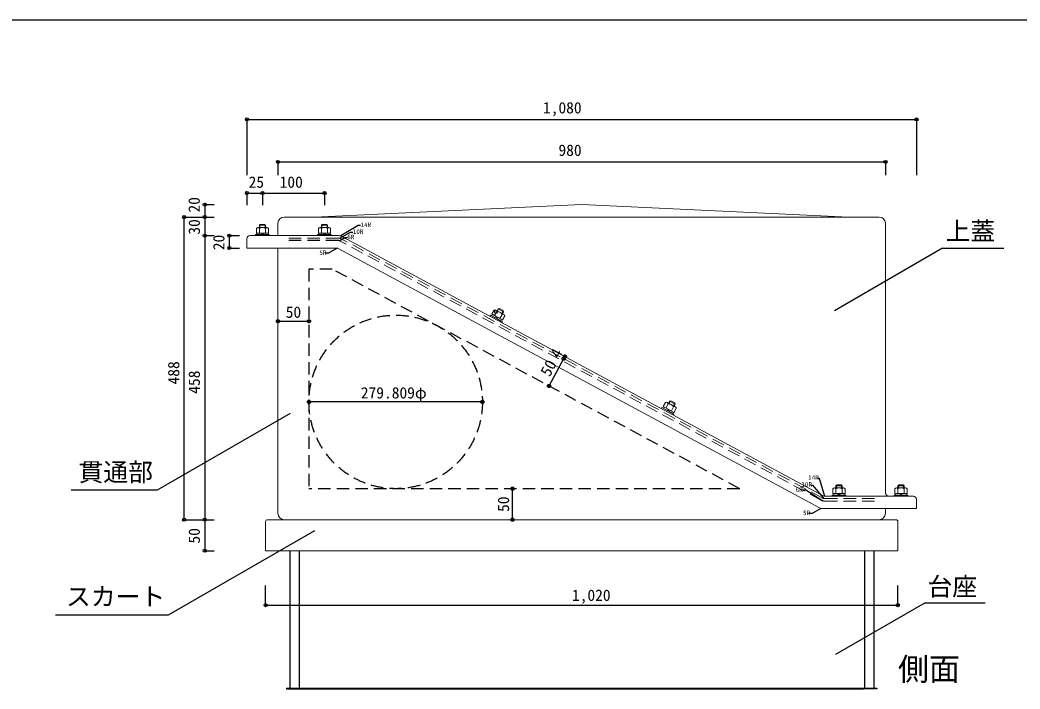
# Model space of a CAD drawing. Units: millimetres at full size, sheet at 1:10. Extents: x -4421 to 4043, y -1481 to 1279.
# Drawn here: x 1439 to 3052, y 200 to 1279 of the extents above; entities that cross this region are included whole.
import ezdxf
from ezdxf.enums import TextEntityAlignment as Align

# ---------------------------------------------------------------- set-up
doc = ezdxf.new("R2010")
doc.units = ezdxf.units.MM
doc.header["$LTSCALE"] = 10
doc.header["$PDMODE"] = 32
doc.header["$PDSIZE"] = 5
doc.linetypes.add('DASHED2', pattern=[3, 2, -1])
doc.layers.add('0-0_FRP', color=7, linetype='Continuous', lineweight=18)
for name, color, linetype in [('0-1_SUS', 7, 'Continuous'), ('0-3_開口寸法', 3, 'DASHED2'), ('0-8_FRP寸法', 3, 'Continuous'), ('0-9_SUS寸法', 3, 'Continuous'), ('0-F_図面枠', 7, 'Continuous')]:
    doc.layers.add(name, color=color, linetype=linetype)
doc.styles.add('ＭＳ ゴシック', font='')
doc.styles.get('ＭＳ ゴシック').set_extended_font_data('MS Gothic')

msp = doc.modelspace()

# ---------------------------------------------------------------- linework, layer by layer
at = {"layer": '0-0_FRP', "color": 4}
for p, q in [((1914.21, 961.33), (2345.21, 981.33)), ((2345.21, 981.33), (2776.21, 961.33)), ((1865.21, 961.33), (1955.21, 961.33)), ((1955.21, 961.33), (2825.21, 961.33)), ((1834.41, 944.43), (1834.41, 948.83)), ((1855.21, 934.33), (1855.21, 951.33)), ((1934.41, 944.43), (1934.41, 948.83)), ((1805.21, 926.33), (1805.21, 911.33)), ((1810.21, 931.33), (1830.21, 931.33)), ((1952.69, 931.33), (1830.21, 931.33)), ((2734.88, 512.05), (1959.32, 929.66)), ((1805.21, 911.33), (1809.21, 911.33)), ((1949.91, 911.33), (1809.21, 911.33)), ((1855.21, 911.33), (1855.21, 877.33)), ((2730.06, 491.93), (1952.28, 910.73)), ((1855.21, 877.33), (1855.21, 527.33)), ((2209.39, 809.88), (2211.48, 813.76)), ((2486.05, 660.91), (2488.14, 664.79)), ((1855.21, 527.33), (1855.21, 483.33)), ((2764.41, 524.43), (2764.41, 528.83)), ((2835.21, 516.33), (2835.21, 527.33)), ((2864.41, 524.43), (2864.41, 528.83)), ((2737.73, 511.33), (2860.21, 511.33)), ((2880.21, 511.33), (2860.21, 511.33)), ((2885.21, 506.33), (2885.21, 491.33)), ((2732.43, 491.33), (2881.21, 491.33)), ((2835.21, 491.33), (2835.21, 483.33)), ((2885.21, 491.33), (2881.21, 491.33)), ((1835.21, 470.33), (1835.21, 423.33)), ((1838.21, 473.33), (1860.21, 473.33)), ((1840.59, 473.33), (1909.21, 473.33)), ((1860.21, 473.33), (1887.21, 473.33)), ((1899.21, 473.33), (1909.21, 473.33)), ((2852.21, 473.33), (1909.21, 473.33)), ((2855.21, 470.33), (2855.21, 423.33)), ((2855.21, 423.33), (1835.21, 423.33))]:
    msp.add_line(p, q, dxfattribs=at)
at = {"layer": '0-0_FRP'}
for p, q in [((1820.39, 935.43), (1820.39, 943.01)), ((1837.57, 944.43), (1822.85, 944.43)), ((1825.21, 948.03), (1835.21, 948.03)), ((1825.21, 948.03), (1825.21, 944.43)), ((1825.3, 935.43), (1825.3, 943.01)), ((1835.21, 948.03), (1833.71, 949.53)), ((1835.11, 935.43), (1835.11, 943.01)), ((1835.21, 944.43), (1835.21, 948.03)), ((1840.02, 935.43), (1840.02, 943.01)), ((1920.39, 935.43), (1920.39, 943.01)), ((1937.57, 944.43), (1922.85, 944.43)), ((1925.21, 948.03), (1935.21, 948.03)), ((1925.21, 948.03), (1925.21, 944.43)), ((1925.3, 935.43), (1925.3, 943.01)), ((1935.21, 948.03), (1933.71, 949.53)), ((1935.11, 935.43), (1935.11, 943.01)), ((1935.21, 944.43), (1935.21, 948.03)), ((1940.02, 935.43), (1940.02, 943.01)), ((1819.21, 932.93), (1819.21, 931.33)), ((1839.21, 932.93), (1819.21, 932.93)), ((1840.02, 935.43), (1820.39, 935.43)), ((1821.01, 932.93), (1821.01, 935.43)), ((1829.97, 935.43), (1821.27, 935.43)), ((1828.83, 932.93), (1821.27, 932.93)), ((1828.56, 932.93), (1829.7, 935.43)), ((1831.85, 935.43), (1830.71, 932.93)), ((1841.21, 932.93), (1830.98, 932.93)), ((1839.67, 935.43), (1832.12, 935.43)), ((1839.41, 935.43), (1839.41, 932.93)), ((1841.21, 932.93), (1841.21, 931.33)), ((1919.21, 932.93), (1919.21, 931.33)), ((1939.21, 932.93), (1919.21, 932.93)), ((1940.02, 935.43), (1920.39, 935.43)), ((1921.01, 932.93), (1921.01, 935.43)), ((1929.97, 935.43), (1921.27, 935.43)), ((1928.83, 932.93), (1921.27, 932.93)), ((1928.56, 932.93), (1929.7, 935.43)), ((1931.85, 935.43), (1930.71, 932.93)), ((1941.21, 932.93), (1930.98, 932.93)), ((1939.67, 935.43), (1932.12, 935.43)), ((1939.41, 935.43), (1939.41, 932.93)), ((1941.21, 932.93), (1941.21, 931.33)), ((2200.18, 804.62), (2203.77, 811.3)), ((2204.5, 802.3), (2208.09, 808.97)), ((2206.6, 811.38), (2219.57, 804.4)), ((2208.68, 810.26), (2210.39, 813.44)), ((2210.39, 813.44), (2212.42, 814.05)), ((2219.2, 808.7), (2210.39, 813.44)), ((2219.2, 808.7), (2217.49, 805.52)), ((2197.95, 802.98), (2197.19, 801.57)), ((2197.95, 802.98), (2206.96, 798.13)), ((2200.72, 804.33), (2199.53, 802.13)), ((2199.71, 802.03), (2217.32, 792.55)), ((2200.18, 804.62), (2217.46, 795.32)), ((2200.49, 804.46), (2207.14, 800.87)), ((2207.37, 800.75), (2207.19, 798.01)), ((2208.85, 797.11), (2215.5, 793.53)), ((2209.03, 799.85), (2216.69, 795.73)), ((2209.08, 796.99), (2209.26, 799.73)), ((2213.14, 797.64), (2216.73, 804.32)), ((2215.73, 793.41), (2216.92, 795.61)), ((2217.32, 792.55), (2216.56, 791.14)), ((2217.46, 795.32), (2221.05, 801.99)), ((2476.84, 655.65), (2480.44, 662.32)), ((2483.27, 662.41), (2496.23, 655.43)), ((2485.35, 661.29), (2487.06, 664.46)), ((2487.06, 664.46), (2489.09, 665.07)), ((2495.86, 659.72), (2487.06, 664.46)), ((2474.61, 654.01), (2473.86, 652.6)), ((2474.61, 654.01), (2483.62, 649.16)), ((2477.38, 655.36), (2476.2, 653.16)), ((2476.38, 653.06), (2493.98, 643.58)), ((2476.84, 655.65), (2494.13, 646.34)), ((2477.15, 655.48), (2483.8, 651.9)), ((2481.16, 653.32), (2484.76, 660)), ((2484.04, 651.77), (2483.86, 649.03)), ((2485.52, 648.14), (2492.17, 644.56)), ((2485.7, 650.88), (2493.35, 646.76)), ((2485.75, 648.01), (2485.93, 650.76)), ((2489.81, 648.67), (2493.4, 655.34)), ((2492.4, 644.43), (2493.58, 646.63)), ((2494.13, 646.34), (2497.72, 653.02)), ((2495.86, 659.72), (2494.15, 656.55)), ((2493.98, 643.58), (2493.23, 642.17)), ((2750.39, 515.43), (2750.39, 523.01)), ((2767.57, 524.43), (2752.85, 524.43)), ((2755.21, 528.03), (2765.21, 528.03)), ((2755.21, 528.03), (2755.21, 524.43)), ((2755.3, 515.43), (2755.3, 523.01)), ((2765.21, 528.03), (2763.71, 529.53)), ((2765.11, 515.43), (2765.11, 523.01)), ((2765.21, 524.43), (2765.21, 528.03)), ((2770.02, 515.43), (2770.02, 523.01)), ((2850.39, 515.43), (2850.39, 523.01)), ((2867.57, 524.43), (2852.85, 524.43)), ((2855.21, 528.03), (2865.21, 528.03)), ((2855.21, 528.03), (2855.21, 524.43)), ((2855.3, 515.43), (2855.3, 523.01)), ((2865.21, 528.03), (2863.71, 529.53)), ((2865.11, 515.43), (2865.11, 523.01)), ((2865.21, 524.43), (2865.21, 528.03)), ((2870.02, 515.43), (2870.02, 523.01)), ((2749.21, 512.93), (2749.21, 511.33)), ((2769.21, 512.93), (2749.21, 512.93)), ((2770.02, 515.43), (2750.39, 515.43)), ((2751.01, 512.93), (2751.01, 515.43)), ((2759.97, 515.43), (2751.27, 515.43)), ((2758.83, 512.93), (2751.27, 512.93)), ((2758.56, 512.93), (2759.7, 515.43)), ((2761.85, 515.43), (2760.71, 512.93)), ((2771.21, 512.93), (2760.98, 512.93)), ((2769.67, 515.43), (2762.12, 515.43)), ((2769.41, 515.43), (2769.41, 512.93)), ((2771.21, 512.93), (2771.21, 511.33)), ((2849.21, 512.93), (2849.21, 511.33)), ((2869.21, 512.93), (2849.21, 512.93)), ((2870.02, 515.43), (2850.39, 515.43)), ((2851.01, 512.93), (2851.01, 515.43)), ((2859.97, 515.43), (2851.27, 515.43)), ((2858.83, 512.93), (2851.27, 512.93)), ((2858.56, 512.93), (2859.7, 515.43)), ((2861.85, 515.43), (2860.71, 512.93)), ((2871.21, 512.93), (2860.98, 512.93)), ((2869.67, 515.43), (2862.12, 515.43)), ((2869.41, 515.43), (2869.41, 512.93)), ((2871.21, 512.93), (2871.21, 511.33))]:
    msp.add_line(p, q, dxfattribs=at)
at = {"layer": '0-0_FRP', "linetype": 'DASHED2'}
for p, q in [((1952.69, 927.33), (1868.94, 927.33)), ((2731.09, 505), (1955.53, 922.61)), ((2732.99, 508.52), (1957.43, 926.13)), ((2737.73, 507.33), (2823.48, 507.33)), ((2737.73, 503.33), (2824.12, 503.33))]:
    msp.add_line(p, q, dxfattribs=at)
at = {"layer": '0-0_FRP'}
for points in [[(1833.71, 949.53), (1826.71, 949.53), (1825.21, 948.03)], [(1933.71, 949.53), (1926.71, 949.53), (1925.21, 948.03)], [(2212.42, 814.05), (2218.59, 810.73), (2219.2, 808.7)], [(2489.09, 665.07), (2495.25, 661.75), (2495.86, 659.72)], [(2763.71, 529.53), (2756.71, 529.53), (2755.21, 528.03)], [(2863.71, 529.53), (2856.71, 529.53), (2855.21, 528.03)]]:
    msp.add_lwpolyline(points, dxfattribs=at)
at = {"layer": '0-0_FRP', "color": 4}
for points in [[(1826.01, 948.83), (1826.01, 946.2), (1826.01, 944.43)], [(1926.01, 948.83), (1926.01, 946.2), (1926.01, 944.43)], [(2835.21, 527.33), (2835.21, 877.33), (2835.21, 951.33)], [(2218.87, 809.78), (2217.62, 807.46), (2216.78, 805.9)], [(2495.54, 660.81), (2494.29, 658.48), (2493.45, 656.93)], [(2756.01, 528.83), (2756.01, 526.2), (2756.01, 524.43)], [(2856.01, 528.83), (2856.01, 526.2), (2856.01, 524.43)]]:
    msp.add_lwpolyline(points, dxfattribs=at)
for centre, radius, start, end in [((1865.21, 951.33), 10, 90, 180), ((2825.21, 951.33), 10, 0, 90), ((1810.21, 926.33), 5, 90, 180), ((1852.21, 934.33), 3, 270, 0), ((1952.69, 917.33), 14, 61.69924, 90), ((1949.91, 906.33), 5, 61.69924, 90), ((2840.21, 516.33), 5, 180, 270), ((2737.73, 517.33), 6, 241.69924, 270), ((2880.21, 506.33), 5, 0, 90), ((2732.43, 496.33), 5, 241.69924, 270), ((1838.21, 470.33), 3, 90, 180), ((1865.21, 483.33), 10, 180, 270), ((2825.21, 483.33), 10, 270, 0), ((2852.21, 470.33), 3, 0, 90)]:
    msp.add_arc(centre, radius, start, end, dxfattribs=at)
at = {"layer": '0-0_FRP'}
for centre, radius, start, end in [((1822.85, 941.6), 2.83, 29.99985, 149.99985), ((1830.21, 935.22), 9.21, 57.79585, 122.2043), ((1837.57, 941.6), 2.83, 29.99985, 149.99985), ((1922.85, 941.6), 2.83, 29.99985, 149.99985), ((1930.21, 935.22), 9.21, 57.79585, 122.2043), ((1937.57, 941.6), 2.83, 29.99985, 149.99985), ((2205.26, 808.89), 2.83, 1.6994, 121.6994), ((2208.72, 799.79), 9.21, 29.49494, 93.9034), ((2218.22, 801.91), 2.83, 1.6994, 121.6994), ((2481.93, 659.91), 2.83, 1.6994, 121.6994), ((2485.39, 650.81), 9.21, 29.49494, 93.9034), ((2494.89, 652.93), 2.83, 1.6994, 121.6994), ((2752.85, 521.6), 2.83, 29.99985, 149.99985), ((2760.21, 515.22), 9.21, 57.79585, 122.2043), ((2767.57, 521.6), 2.83, 29.99985, 149.99985), ((2852.85, 521.6), 2.83, 29.99985, 149.99985), ((2860.21, 515.22), 9.21, 57.79585, 122.2043), ((2867.57, 521.6), 2.83, 29.99985, 149.99985)]:
    msp.add_arc(centre, radius, start, end, dxfattribs=at)
at = {"layer": '0-0_FRP', "linetype": 'DASHED2'}
for centre, radius, start, end in [((1952.69, 917.33), 10, 61.69924, 90), ((1952.69, 917.33), 6, 61.69924, 90), ((2737.73, 517.33), 14, 241.69924, 270), ((2737.73, 517.33), 10, 241.69924, 270)]:
    msp.add_arc(centre, radius, start, end, dxfattribs=at)
at = {"layer": '0-0_FRP'}
msp.add_point((2206.87, 808.31), dxfattribs=at)
at = {"layer": '0-1_SUS'}
for p, q in [((1874.21, 423.33), (1874.21, 201.83)), ((1889.21, 423.33), (1889.21, 201.83)), ((2801.21, 423.33), (2801.21, 201.83)), ((2816.21, 423.33), (2816.21, 201.83)), ((1869.21, 201.83), (2821.21, 201.83)), ((1890.81, 200.33), (1902.81, 200.33)), ((1902.81, 200.33), (1910.81, 200.33)), ((1910.81, 200.33), (2799.61, 200.33)), ((2787.61, 200.33), (2779.61, 200.33)), ((2821.21, 200.33), (2799.61, 200.33)), ((2821.21, 201.83), (2821.21, 200.33))]:
    msp.add_line(p, q, dxfattribs=at)
msp.add_lwpolyline([(1869.21, 201.83), (1869.21, 200.33), (1890.81, 200.33)], dxfattribs=at)
at = {"layer": '0-3_開口寸法', "color": 2}
for p, q in [((1942.6, 877.33), (1905.21, 877.33)), ((1905.21, 877.33), (1905.21, 523.33)), ((2600.03, 523.33), (1942.6, 877.33)), ((2600.03, 523.33), (1905.21, 523.33))]:
    msp.add_line(p, q, dxfattribs=at)
at = {"layer": '0-3_開口寸法', "color": 4, "linetype": 'Continuous'}
for p, q in [((1855.21, 793.31), (1905.21, 793.31)), ((2185.02, 663.23), (1905.21, 663.23)), ((2233.57, 473.33), (2233.57, 523.33))]:
    msp.add_line(p, q, dxfattribs=at)
msp.add_lwpolyline([(2292.46, 688.94), (2316.17, 732.97), (2318.06, 736.49)], dxfattribs=at)
at = {"layer": '0-3_開口寸法', "color": 2}
msp.add_circle((2045.11, 663.23), 139.91, dxfattribs=at)
at = {"layer": '0-3_開口寸法', "color": 6}
for p in [(1855.21, 793.31), (1905.21, 793.31), (2316.17, 732.97), (2318.06, 736.49), (2292.46, 688.94), (1905.21, 663.23), (2185.02, 663.23), (2233.57, 523.33), (2233.57, 473.33)]:
    msp.add_point(p, dxfattribs=at)
at = {"layer": '0-8_FRP寸法', "color": 4}
for p, q in [((1805.21, 1118.73), (2885.21, 1118.73)), ((1855.21, 1050.23), (2835.21, 1050.23)), ((1805.21, 999.97), (1830.21, 999.97)), ((1830.21, 999.97), (1930.21, 999.97)), ((1737.12, 981.33), (1737.12, 961.33)), ((1703.92, 473.33), (1703.92, 961.33)), ((1737.12, 961.33), (1737.12, 931.33)), ((1954.85, 927.04), (1972.09, 936.99)), ((1955.48, 931.07), (1984.77, 947.98)), ((1972.09, 936.99), (1975.88, 936.99)), ((1984.77, 947.98), (1988.34, 947.98)), ((1737.12, 931.33), (1737.12, 473.33)), ((1776.74, 931.33), (1776.74, 911.33)), ((1954.07, 923.2), (1963.04, 928.38)), ((1963.04, 928.38), (1966.95, 928.38)), ((2730.9, 491.58), (2716.86, 483.47)), ((1737.12, 473.33), (1737.12, 423.33)), ((2716.86, 483.47), (2712.18, 483.47)), ((1835.21, 335.44), (2855.21, 335.44))]:
    msp.add_line(p, q, dxfattribs=at)
at = {"layer": '0-8_FRP寸法'}
for p, q in [((1805.21, 1118.73), (1805.21, 1029.05)), ((2885.21, 1118.73), (2885.21, 1029.05)), ((1855.21, 1050.23), (1855.21, 1029.05)), ((2835.21, 1050.23), (2835.21, 1029.05)), ((1805.21, 999.97), (1805.21, 980.39)), ((1830.21, 999.97), (1830.21, 980.39)), ((1930.21, 999.97), (1930.21, 980.39)), ((1737.12, 981.33), (1752.09, 981.33)), ((1703.92, 961.33), (1752.09, 961.33)), ((1737.12, 961.33), (1752.09, 961.33)), ((1737.12, 931.33), (1752.09, 931.33)), ((1776.74, 931.33), (1793.03, 931.33)), ((1776.74, 911.33), (1793.03, 911.33)), ((1703.92, 473.33), (1752.09, 473.33)), ((1737.12, 473.33), (1752.09, 473.33)), ((1737.12, 423.33), (1752.09, 423.33)), ((1835.21, 335.44), (1835.21, 367.09)), ((2855.21, 335.44), (2855.21, 367.09))]:
    msp.add_line(p, q, dxfattribs=at)
at = {"layer": '0-8_FRP寸法', "color": 7, "linetype": 'DASHED2'}
msp.add_line((1952.69, 923.33), (1869.18, 923.33), dxfattribs=at)
at = {"layer": '0-8_FRP寸法', "color": 2}
for p, q in [((2927.43, 910.91), (2753.24, 810.34)), ((2927.43, 910.91), (3026.17, 910.91)), ((1660.84, 521.54), (1875.19, 645.29)), ((1521.75, 521.54), (1660.84, 521.54))]:
    msp.add_line(p, q, dxfattribs=at)
at = {"layer": '0-8_FRP寸法', "color": 4}
for points in [[(1950.74, 911.11), (1936.7, 903), (1932.03, 903)], [(2726.47, 540.4), (2728.42, 540.4), (2736.59, 511.49)], [(2700.62, 521.28), (2706.59, 521.28), (2734.04, 503.84)], [(2714.73, 529.23), (2717.29, 529.23), (2735.1, 507.76)]]:
    msp.add_lwpolyline(points, dxfattribs=at)
at = {"layer": '0-8_FRP寸法', "color": 2}
msp.add_lwpolyline([(1496.38, 319.79), (1678.73, 319.79), (1914.74, 456.05)], dxfattribs=at)
at = {"layer": '0-8_FRP寸法', "color": 6}
for p in [(1805.21, 1118.73), (2885.21, 1118.73), (1855.21, 1050.23), (2835.21, 1050.23), (1805.21, 999.97), (1830.21, 999.97), (1930.21, 999.97), (1737.12, 981.33), (1703.92, 961.33), (1737.12, 961.33), (1737.12, 931.33), (1776.74, 931.33), (1776.74, 911.33), (1703.92, 473.33), (1737.12, 473.33), (1737.12, 423.33), (1835.21, 335.44), (2855.21, 335.44)]:
    msp.add_point(p, dxfattribs=at)
at = {"layer": '0-9_SUS寸法', "color": 2}
for q in [(2754.83, 256.02), (2995.76, 339.33)]:
    msp.add_line((2899.13, 339.33), q, dxfattribs=at)
at = {"layer": '0-F_図面枠'}
msp.add_line((4042.93, 1279.02), (42.93, 1279.02), dxfattribs=at)

# ---------------------------------------------------------------- texts
at = {"layer": '0-3_開口寸法', "style": 'ＭＳ ゴシック'}
for s, p in [('50', (1867.71, 793.31)), ('279.809φ', (1988.86, 663.23))]:
    msp.add_text(s, height=18.33, dxfattribs=at).set_placement(p, align=Align.BOTTOM_LEFT)
for s, rotation, p in [('4', 61.699, (2314.15, 729.22)), ('50', 61.699, (2298.39, 699.95)), ('50', 90, (2233.57, 485.83))]:
    msp.add_text(s, height=18.33, rotation=rotation, dxfattribs=at).set_placement(p, align=Align.BOTTOM_LEFT)
at = {"layer": '0-8_FRP寸法', "style": 'ＭＳ ゴシック'}
for s, p in [('1,080', (2282.71, 1122.87)), ('980', (2307.71, 1054.37)), ('25', (1807.87, 1003.01)), ('100', (1857.87, 1003.01)), ('1,020', (2329.46, 336.82))]:
    msp.add_text(s, height=18.33, dxfattribs=at).set_placement(p, align=Align.BOTTOM_LEFT)
for s, p in [('20', (1734.63, 968.6)), ('30', (1734.78, 932.86)), ('20', (1774.4, 907.86)), ('488', (1701.58, 691.36)), ('458', (1734.78, 676.36)), ('50', (1734.78, 434.86))]:
    msp.add_text(s, height=18.33, rotation=90, dxfattribs=at).set_placement(p, align=Align.BOTTOM_LEFT)
at = {"layer": '0-8_FRP寸法', "color": 6, "style": 'ＭＳ ゴシック'}
for s, height, p in [('14R', 7.331, (1988.34, 942.98)), ('10R', 7.331, (1975.88, 931.99)), ('6R', 7.331, (1966.95, 923.38)), ('5R', 7.331, (1922.03, 898)), ('10R', 7.331, (2699.53, 524.47)), ('14R', 7.331, (2710.53, 535.56)), ('6R', 7.331, (2690.43, 515.92)), ('5R', 7.331, (2702.18, 478.47)), ('側面', 36.66, (2855.33, 203.04))]:
    msp.add_text(s, height=height, dxfattribs=at).set_placement(p, align=Align.BOTTOM_LEFT)
at = {"layer": '0-8_FRP寸法', "color": 2, "style": 'ＭＳ ゴシック'}
for s, p in [('上蓋', (2932.15, 915.3)), ('貫通部', (1533.52, 526.59)), ('スカート', (1513.33, 325.98))]:
    msp.add_text(s, height=29.33, dxfattribs=at).set_placement(p, align=Align.BOTTOM_LEFT)
at = {"layer": '0-9_SUS寸法', "color": 2, "style": 'ＭＳ ゴシック'}
msp.add_text('台座', height=29.33, dxfattribs=at).set_placement((2903.05, 342.03), align=Align.BOTTOM_LEFT)

doc.saveas('drawing.dxf')
